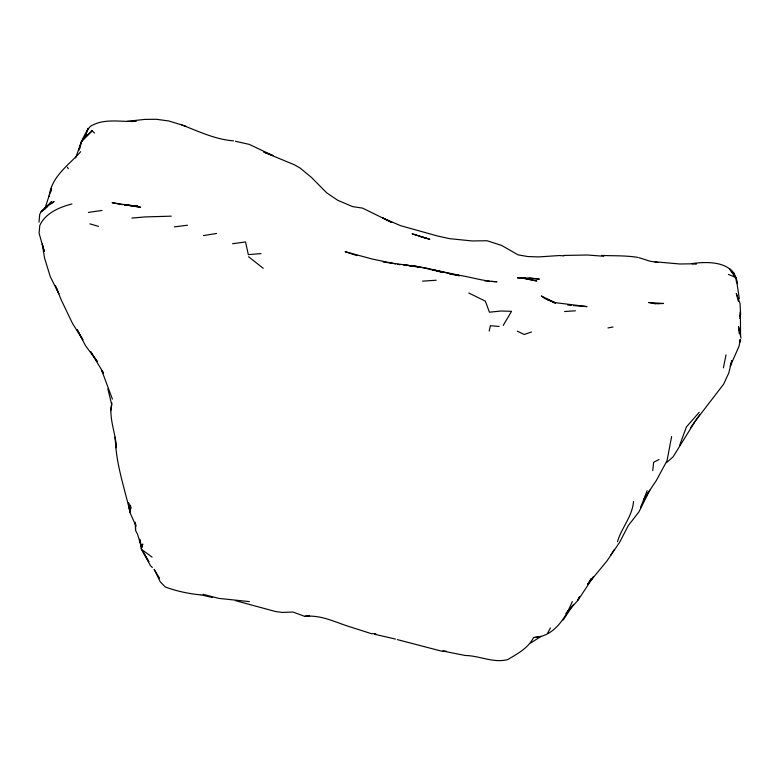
<?xml version="1.0" encoding="UTF-8"?>
<svg xmlns="http://www.w3.org/2000/svg" width="780" height="780" viewBox="0 0 780 780"><rect width="100%" height="100%" fill="white"/><g stroke="black" fill="none" stroke-linecap="round" stroke-linejoin="round"><path stroke-width="1.17" d="M726.024 354.88L723.411 367.809M666.608 462.569L673.042 456.904L695.273 421.083L723.625 384.179L728.783 372.957L731.835 360.643L730.226 366.288L739.06 346.144L740.308 339.671M740.561 336.277L740.386 311.825L739.791 316.368M39 222.193L39.731 214.354L40.57 212.745M152.373 567.567L150.335 565.529L143.315 552.25L148.882 561.785L141.55 549.676L141.219 548.506L142.779 544.03L141.755 547.931L137.563 534.349L135.554 530.4L135.681 523.926M652.753 470.594L653.63 462.277L659.022 459.527M78.809 150.54C80.613 141.97 84.922 133.302 90.158 126.516C103.877 117.77 120.803 122.226 136.11 121.319L131.654 121.514M671.6 436.576L667.066 460.59L656.36 480.47L643.832 499.258L640.448 507.683M633.516 501.491C632.385 516.448 621.475 527.855 617.428 541.817M130.474 505.148L130.816 507.692L129.899 511.67C124.303 487.12 115.606 462.784 115.303 437.161L116.054 447.779C116.064 432.764 108.176 417.963 111.92 402.938M739.859 318.61L740.62 314.252L740.035 303.547L736.281 293.387L738.436 301.382M110.575 410.719L111.774 404.927L107.864 388.849M50.749 191.89L51.548 188.331L44.567 209.566M79.804 148.453L81.373 141.814L83.197 139.074L92.128 130.826L94.546 133.068M489.157 331.022L490.425 325.718L499.132 326.45M130.816 507.692L129.851 512.275L135.974 525.954M49.189 196.336C51.431 176.455 68.513 165.35 80.701 151.681M84.435 137.963L88.12 128.271L85.81 134.823M75.66 157.882L81.373 141.814L92.128 130.826L91.328 130.357M647.137 490.698L643.832 499.258L649.837 490.162L638.898 511.904L628.27 525.623L619.544 542.441L606.791 561.191L587.574 584.434L591.025 578.594M679.468 445.828L686.439 426.933L699.212 412.269M442.894 651.056L465.309 655.492C479.622 655.678 493.311 663.332 507.673 659.607C517.335 653.835 528.313 648.102 533.53 637.553C553.722 636.889 565.471 618.296 572.276 601.565M579.52 596.885L577.298 601.048L566.007 613.431L573.222 604.9L563.199 619.993M579.481 597.022L578.068 600.093L593.57 576.586L587.574 584.434M547.443 633.506L550.446 627.929M503.188 325.435L511.534 311.327L500.975 311.005L489.44 312.215L485.335 301.129L468.77 292.988M610.555 555.496L614.299 549.529M49.705 204.253L51.714 201.523L48.701 205.189M690.524 427.81L699.621 414.901M47.98 205.978L51.022 202.205L41.047 211.877L47.59 206.68M41.047 211.877L47.395 205.705L54.122 201.484L51.324 203.716M530.692 642.954L541.057 636.412L533.53 637.553M531.502 331.997L524.238 334.474L517.296 331.178M71.984 203.931C59.446 207.256 45.493 212.95 39.77 225.498L39.088 233.278L44.304 251.443L42.266 244.043L44.538 257.965L50.242 276.578L58.851 293.797L56.238 287.43M608 327.951L613.031 326.986M203.463 235.579L216.606 233.474M127.267 121.319L144.758 119.398L156.351 119.291L168.724 120.959L181.74 124.927C198.598 131.323 215.202 139.493 233.512 140.839M88.403 212.423L102.034 210.444M232.557 243.74L245.515 241.936L248.332 254.631L260.998 253.588M174.33 226.853L187.483 225.235M309.572 615.751L304.161 616.171L293.017 612.037L282.292 612.427L275.545 611.539L235.384 600.62M131.878 218.069L145.197 216.918L171.259 216.167M564.632 311.522L575.465 310.781M422.584 281.151L436.205 280.235M563.589 255.44L587.311 255.002L603.74 256.259M375.814 633.731L371.426 633.682L351.107 627.188C335.927 622.596 321.438 614.65 305.048 616.356M657.072 303.8L663.556 303.478L648.57 302.494L655.892 303.898M446.072 651.076L441.548 651.144L397.303 639.6M525.505 278.07L517.413 277.846L531.229 278.099L539.37 279.142L528.976 278.168M696.442 263.757L691.87 263.591C706.329 261.593 730.314 260.783 736.135 278.177L729.466 268.749L734.341 273.497M696.589 263.757L679.77 263.981L655.024 261.797M601.517 255.44C613.616 255.938 625.716 255.411 637.767 257.39M491.488 281.375L496.997 281.765C480.977 281.239 465.855 275.067 449.894 274.267M573.417 305.575L587.018 306.599L554.521 302.552L546.088 299.091L554.521 302.552M124.43 204.994L137.699 206.027L124.917 204.886L140.595 207.207L112.125 202.693L122.109 204.682M563.92 255.898L559.514 255.528L538.668 256.912L527.728 256.532L518.125 254.894L501.647 245.447L487.052 240.747L472.173 240.952L449.475 238.641L437.512 235.999L400.53 225.664L382.512 217.864L391.677 222.388L362.534 208.104L352.648 206.622L337.789 200.323L326.596 192.767L311.581 177.538L300.144 168.08L294.343 164.765L263.806 152.1L273.029 155.63L249.288 144.388L235.375 141.278M484.555 280.8L489.226 281.2M567.83 305.058L571.175 305.38M404.303 265.288L406.585 265.541M410.017 265.912L426.085 268.027L459.332 275.866M200.83 594.916C188.76 593.736 176.758 591.221 165.37 587.028L160.319 581.929L154.401 569.907M249.366 601.614L218.692 598.377L203.024 594.272M383.214 262.031L419.396 266.819L441.88 272.171L432.559 269.665L458.689 275.155M657.891 262.529L649.954 261.173L638.791 257.634M395.645 263.933L372.157 259.009L345.111 251.677L356.909 255.625M397.741 264.322L399.838 264.722M374.507 634.237L395.44 639.083M201.23 594.925L212.53 597.548M553.244 302.484L555.38 303.059M420.664 236.701L429.78 239.265L412.123 233.805L427.352 238.573M89.924 223.86L98.494 226.375M555.643 302.933L541.3 295.961L544.791 298.526M181.74 124.927L186.157 126.37M728.403 274.404L735.004 277.192M142.214 549.88L152.071 557.115M248.547 256.708L263.25 268.31M729.466 268.749L736.213 278.099L737.373 283.637M154.089 569.332L159.598 578.233M67.412 167.242L68.289 168.714M55.37 285.373L61.054 299.53L72.569 323.573L82.894 339.807L77.064 329.531L85.595 345.813L97.276 361.471L90.46 351.419L103.526 373.045L101.605 370.168L112.427 399.136M139.727 539.331L141.502 546.858M741 338.159L738.514 326.586L739.264 333.665M139.688 539.399L141.55 549.676M129.899 511.67L128.583 502.593L129.851 512.275M739.294 298.623L736.213 278.099L736.261 281.541M739.889 339.573L740.142 341.933M135.203 522.21L135.554 530.4M419.396 266.819L404.001 264.947L419.396 266.819M524.179 278.304L521.255 277.924L536.776 280.966L524.179 278.304"/></g></svg>
